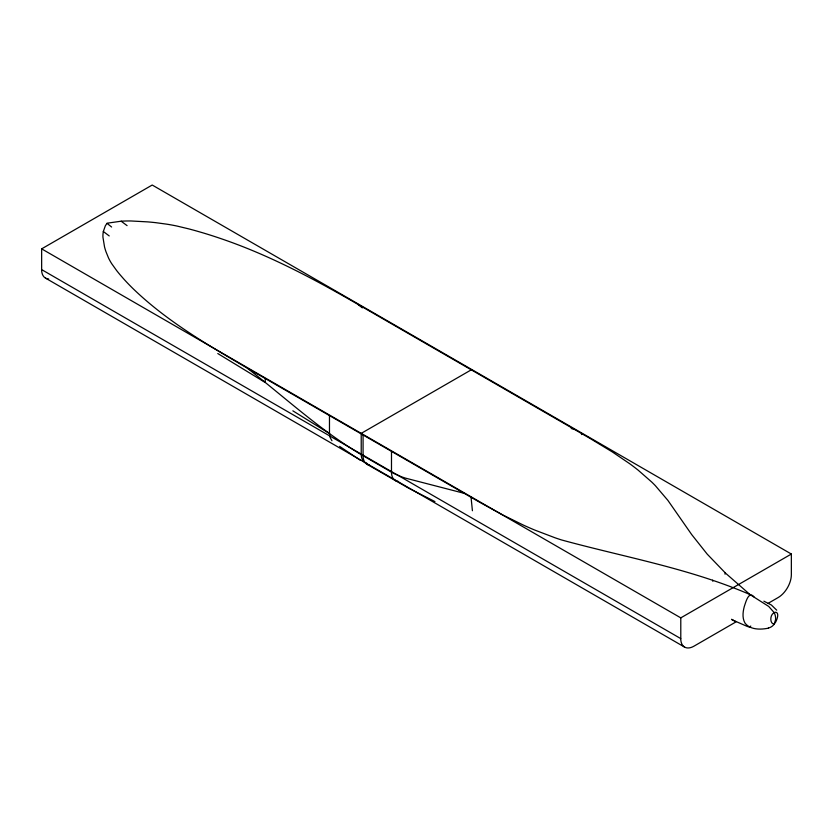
<?xml version="1.0" encoding="UTF-8"?>
<svg xmlns="http://www.w3.org/2000/svg" width="833" height="833" viewBox="0 0 833 833"><rect width="100%" height="100%" fill="white"/><g stroke="black" fill="none" stroke-linecap="round" stroke-linejoin="round"><path stroke-width="1.25" d="M581.58 433.504L581.569 434.576M775.606 619.721C771.493 630.841 782.354 612.213 775.242 612.234C769.4 613.64 769.63 624.386 774.201 623.927M774.201 612.63L768.703 606.424L750.012 594.564C689.682 568.439 624.521 557.173 561.442 539.919A252.357 145.702 0 0 1 555.299 537.879L534.557 529.986A320.57 185.072 0 0 1 523.249 525.029L502.986 515.075L479.433 502.122L247.318 368.165C207.323 344.695 166.662 321.09 133.093 288.687A343.477 198.306 0 0 1 123.68 278.899L120.139 274.838A278.107 160.561 0 0 1 116.578 270.475L111.716 263.707A120.91 69.805 0 0 1 108.488 257.876L105.937 251.608A162.081 93.577 0 0 1 104.521 246.849L102.938 237.166A76.386 44.097 0 0 1 103.334 231.501L105.343 225.795L107.02 223.338L108.082 223.057L121.16 221.203L127.074 225.628M750.752 626.031L750.012 627.28L747.097 626.364L731.832 619.669M754.021 596.876C748.648 590.368 745.712 602.467 744.285 606.518C742.859 611.911 742.068 618.211 745.087 623.219C750.418 629.967 760.758 629.769 768.453 628.144M41.65 248.859L680.79 617.867L680.79 638.619L41.65 269.611L41.65 248.859L152.21 185.03L791.35 554.039L791.35 574.791A18.659 10.777 -60 0 1 778.116 597.573L768.161 603.331M471.78 369.54L361.22 433.368L361.22 454.11A18.659 10.777 -60 0 0 366.957 463.315M680.79 617.867L791.35 554.039M571.24 428.485L574.593 429.453M464.033 493.282L405.702 478.184A130.187 75.157 60 0 1 401.673 476.84L394.051 473.54A65.276 37.683 60 0 1 391.489 472.144L363.073 455.734C321.194 431.202 285.469 397.83 247.318 368.165M434.941 501.581L408.795 488.263L366.916 464.241M763.882 601.176L771.368 604.997L776.71 610.173M731.572 619.263L736.07 621.855L694.024 646.137A18.659 10.777 -60 0 1 680.748 638.64M45.534 278.128L684.674 647.137M331.951 440.73L330.076 437.419L329.472 433.545L292.852 410.825M217.788 353.525L265.217 382.482L265.217 378.494M360.283 460.222L339.625 446.384M109.227 235.937L103.323 231.501M357.878 304.337L362.355 307.877M107.02 223.338L111.601 227.013M750.012 594.564L725.543 573.156L707.207 554.132L691.692 534.578L667.889 500.383L655.373 485.691A252.357 145.702 0 0 0 651.833 482.14L638.161 470.166A320.57 185.072 0 0 0 629.581 463.637L612.328 451.944L589.889 438.345L355.202 302.796C311.969 277.899 267.601 254.388 220.214 238.384A343.477 198.306 0 0 0 203.262 232.948L196.234 230.908A278.107 160.561 0 0 0 188.674 228.856L176.96 226.045A120.91 69.805 0 0 0 166.839 224.181L156 222.703A162.081 93.577 0 0 0 147.753 221.89L130.979 220.974A76.386 44.097 0 0 0 121.17 221.203M472.415 510.733L471.051 497.322M391.489 451.403L391.489 472.144A18.638 10.756 -60 0 0 398.549 481.484M363.073 434.993L363.073 455.734A18.576 10.725 -60 0 0 369.456 465.043M329.472 415.594L329.472 433.545M774.253 612.619A10.673 6.164 60 0 1 775.533 619.596M774.315 624.063A30.727 17.743 60 0 1 768.411 628.051M712.652 580.205A25.625 14.796 -60 0 1 712.809 581.257M725.043 574.197A25.625 14.796 -60 0 1 725.189 572.969M48.658 278.961A18.659 10.777 -60 0 1 41.598 269.632"/></g></svg>
